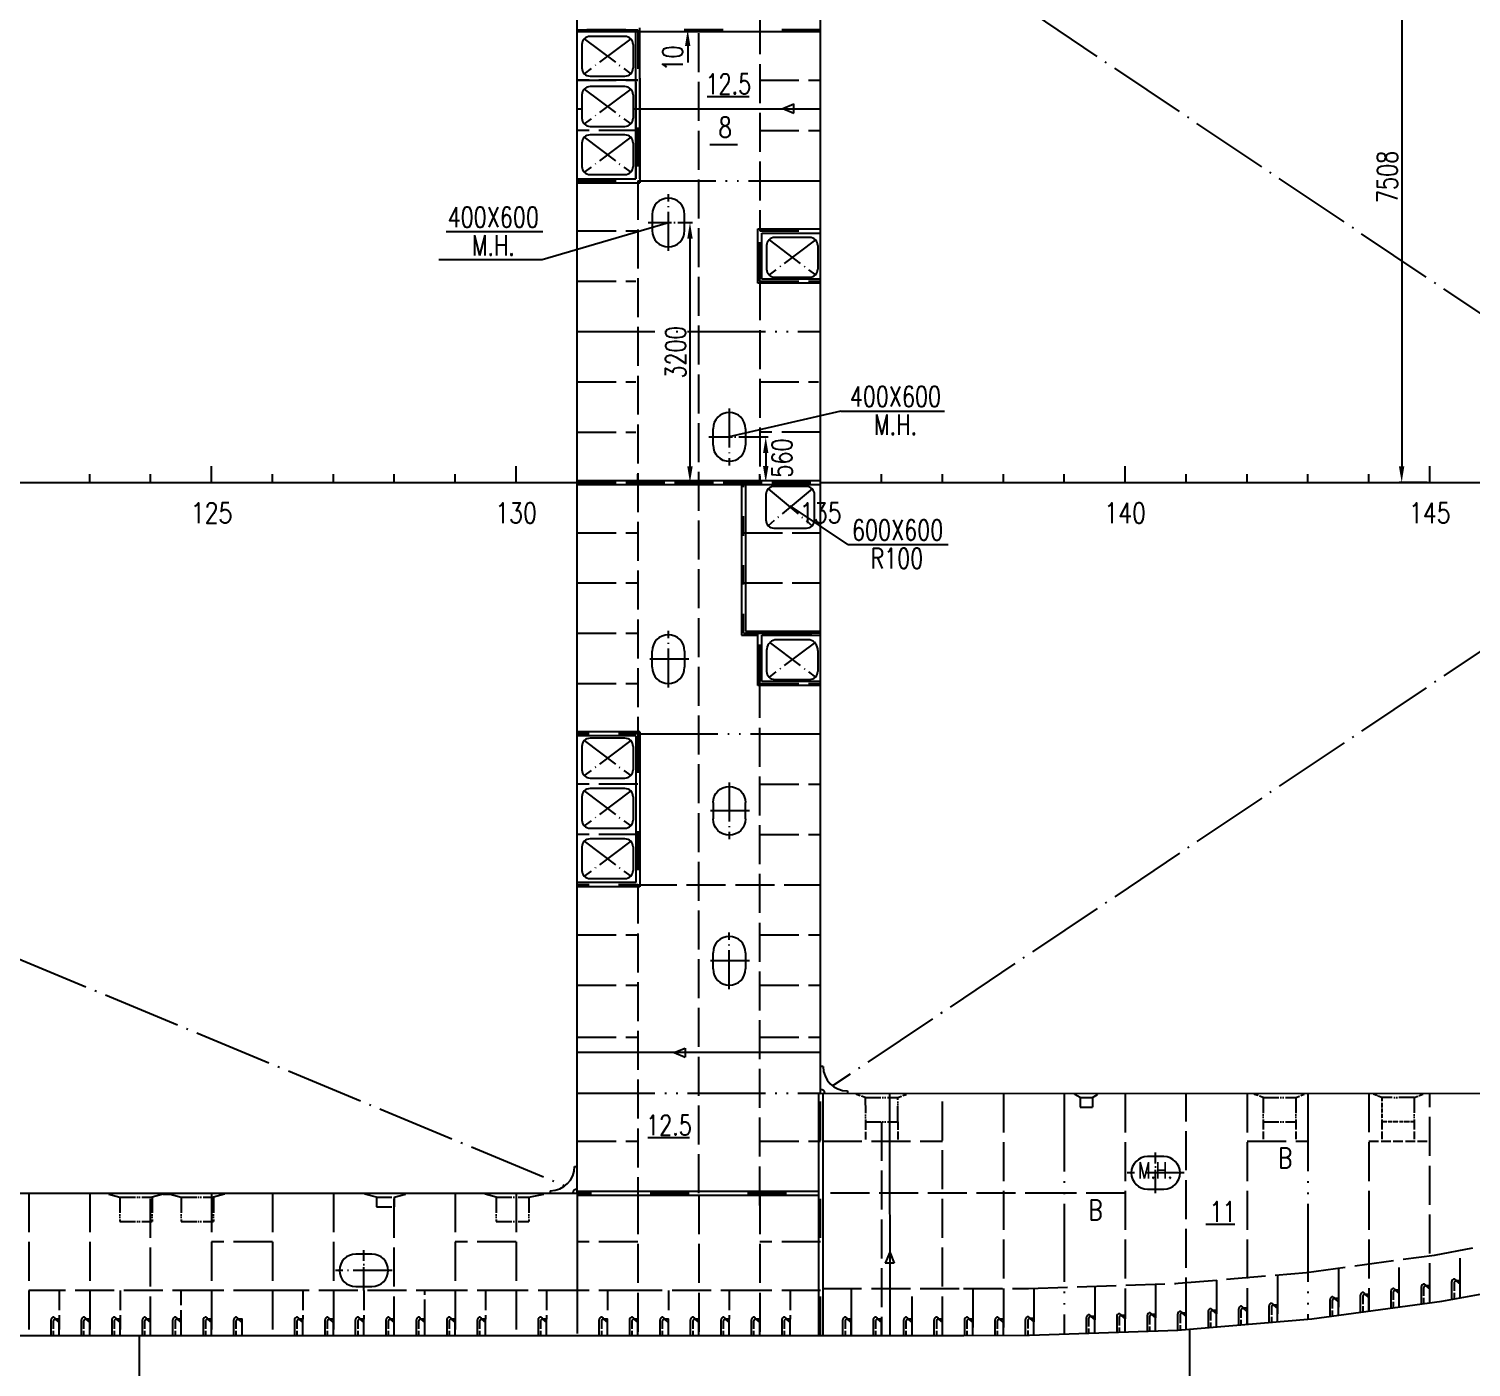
# Model space of a CAD drawing. Extents: x 373818 to 564480, y 322172 to 634257.
# Drawn here: x 514346 to 532106, y 467869 to 484344 of the extents above; entities that cross this region are included whole.
import ezdxf
from ezdxf.enums import TextEntityAlignment as Align

# ---------------------------------------------------------------- set-up
doc = ezdxf.new("R2010")
doc.units = 0
doc.header["$LTSCALE"] = 40
doc.header["$MEASUREMENT"] = 0
for name, pattern in [('ACAD_ISO02W100', [15, 12, -3]), ('ACAD_ISO03W100', [30, 12, -18]), ('ACAD_ISO04W100', [30.5, 24, -3, 0.5, -3]), ('ACAD_ISO05W100', [34, 24, -3, 0.5, -3, 0.5, -3])]:
    doc.linetypes.add(name, pattern=pattern)
doc.layers.get('0').update_dxf_attribs({"linetype": 'CONTINUOUS'})
doc.layers.get('DEFPOINTS').update_dxf_attribs({"linetype": 'CONTINUOUS'})
for name, color, linetype in [('01CONTINUOUS', 2, 'CONTINUOUS'), ('C-CEN', 4, 'ACAD_ISO04W100'), ('C-CON', 4, 'CONTINUOUS'), ('C-DAS', 4, 'ACAD_ISO02W100'), ('C-PH', 4, 'ACAD_ISO05W100'), ('FRAME', 7, 'CONTINUOUS'), ('Y-CON', 2, 'CONTINUOUS'), ('Y-DAS', 2, 'ACAD_ISO02W100'), ('Y-H', 2, 'ACAD_ISO03W100'), ('Y-PH', 2, 'ACAD_ISO05W100')]:
    doc.layers.add(name, color=color, linetype=linetype)
doc.styles.add('ROMANS', font='romans.shx', dxfattribs={"width": 0.75, "height": 250, "bigfont": 'hzdx.shx'})
doc.dimstyles.new('DM-100', dxfattribs={"dimscale": 0, "dimtxt": 250, "dimasz": 200, "dimexe": 30, "dimexo": 30, "dimgap": 50, "dimtad": 1, "dimdec": 0, "dimzin": 0, "dimdsep": 46, "dimtxsty": 'ROMANS', "dimcen": 0, "dimclrd": 1, "dimclre": 1, "dimclrt": 1, "dimadec": 0, "dimazin": 0, "dimtfac": 1, "dimtdec": 0, "dimtmove": 0, "dimatfit": 3, "dimfxl": 1, "dimtolj": 1, "dimtzin": 0, "dimarcsym": 0})

# ---------------------------------------------------------------- blocks, each defined once
blk = doc.blocks.new('*D8')
at = {"color": 1, "linetype": 'ByBlock', "transparency": 16777216}
for p, q in [((531566, 486281), (531221, 486281)), ((531251, 486081), (531251, 478960)), ((531566, 478760), (531221, 478760))]:
    blk.add_line(p, q, dxfattribs=at)
for points in [[(531217, 486081), (531284, 486081), (531251, 486281)], [(531217, 478960), (531284, 478960), (531251, 478760)]]:
    blk.add_solid(points, dxfattribs=at)
at = {"layer": 'DEFPOINTS', "color": 0, "linetype": 'ByBlock', "transparency": 16777216}
for p in [(531596, 486281), (531251, 478760), (531596, 478760)]:
    blk.add_point(p, dxfattribs=at)
at = {"color": 1, "linetype": 'ByBlock', "transparency": 16777216, "insert": (531076, 482521), "char_height": 250, "attachment_point": 5, "rotation": 90, "style": 'ROMANS'}
blk.add_mtext('\\A1;7508', dxfattribs=at)
blk = doc.blocks.new('A$C75882CA2')
at = {"layer": 'C-CON'}
for p, q in [((0, 57), (136, 114)), ((0, 57), (136, 0)), ((136, 0), (136, 114))]:
    blk.add_line(p, q, dxfattribs=at)
blk = doc.blocks.new('*D33')
at = {"color": 1, "linetype": 'ByBlock', "transparency": 16777216}
for p, q in [((522426, 481960), (522517, 481960)), ((522487, 481760), (522487, 478960)), ((522476, 478760), (522517, 478760))]:
    blk.add_line(p, q, dxfattribs=at)
for points in [[(522454, 481760), (522521, 481760), (522487, 481960)], [(522454, 478960), (522521, 478960), (522487, 478760)]]:
    blk.add_solid(points, dxfattribs=at)
at = {"layer": 'DEFPOINTS', "color": 0, "linetype": 'ByBlock', "transparency": 16777216}
for p in [(522396, 481960), (522446, 478760), (522487, 478760)]:
    blk.add_point(p, dxfattribs=at)
at = {"color": 1, "linetype": 'ByBlock', "transparency": 16777216, "insert": (522312, 480360), "char_height": 250, "attachment_point": 5, "rotation": 90, "style": 'ROMANS'}
blk.add_mtext('\\A1;3200', dxfattribs=at)
blk = doc.blocks.new('A$C63D31A94')
at = {"layer": 'C-CEN', "ltscale": 0.5}
for p, q in [((250, 700), (250, 0)), ((0, 350), (500, 350))]:
    blk.add_line(p, q, dxfattribs=at)
at = {"layer": 'C-CON'}
for p, q in [((50, 250), (50, 450)), ((450, 450), (450, 250))]:
    blk.add_line(p, q, dxfattribs=at)
for centre, start, end in [((250, 450), 0, 180), ((250, 250), 180, 0)]:
    blk.add_arc(centre, 200, start, end, dxfattribs=at)
blk = doc.blocks.new('0')
for p, q in [((-330, -30), (-330, 0)), ((-30, -330), (0, -330))]:
    blk.add_line(p, q)
blk.add_arc((-330, -330), 300, 0, 90)
blk = doc.blocks.new('A$C771200ED')
at = {"layer": 'C-CON', "linetype": 'ACAD_ISO05W100', "ltscale": 0.2}
for p, q in [((135, 350), (535, 350)), ((135, 50), (135, 350)), ((535, 50), (535, 350)), ((0, 12), (135, 50)), ((0, 12), (0, 0)), ((135, 50), (535, 50)), ((670, 12), (535, 50)), ((670, 12), (670, 0))]:
    blk.add_line(p, q, dxfattribs=at)

msp = doc.modelspace()

# ---------------------------------------------------------------- linework, layer by layer
for p, q in [((521871.41, 482499.36), (521871.41, 484356.36)), ((524096.41, 484306.36), (521096.41, 484306.36)), ((521156.41, 484151.36), (521156.41, 483862.36)), ((521686.41, 484251.36), (521256.41, 484251.36)), ((521786.41, 484151.36), (521786.41, 483862.36)), ((521821.41, 482499.36), (521821.41, 484306.36)), ((521256.41, 483762.36), (521686.41, 483762.36)), ((521686.41, 483632.36), (521256.41, 483632.36)), ((521821.41, 483687.36), (521821.41, 482499.36)), ((521871.41, 483737.36), (521871.41, 482449.36)), ((521156.41, 483532.36), (521156.41, 483243.36)), ((521786.41, 483532.36), (521786.41, 483243.36)), ((521256.41, 483143.36), (521686.41, 483143.36)), ((521156.41, 482938.36), (521156.41, 482649.36)), ((521686.41, 483038.36), (521256.41, 483038.36)), ((521786.41, 482938.36), (521786.41, 482649.36)), ((521256.41, 482549.36), (521686.41, 482549.36)), ((521096.41, 482499.36), (521821.41, 482499.36)), ((521096.41, 482449.36), (521871.41, 482449.36)), ((522021.41, 482060.36), (522021.41, 481860.36)), ((522421.41, 481860.36), (522421.41, 482060.36)), ((520675.78, 481846.78), (519485.01, 481846.78)), ((520668.06, 481504.26), (522221.41, 481960.36)), ((523321.41, 481211.36), (523321.41, 481880.36)), ((523321.41, 481880.36), (524096.41, 481880.36)), ((523371.41, 481261.36), (523371.41, 481830.36)), ((523371.41, 481830.36), (524096.41, 481830.36)), ((523431.41, 481675.36), (523431.41, 481386.36)), ((523961.41, 481775.36), (523531.41, 481775.36)), ((524061.41, 481675.36), (524061.41, 481386.36)), ((519393.78, 481504.26), (520668.06, 481504.26)), ((524096.41, 481211.36), (523321.41, 481211.36)), ((524096.41, 481261.36), (523371.41, 481261.36)), ((523531.41, 481286.36), (523961.41, 481286.36)), ((524345.55, 479638.84), (522971.41, 479320.36)), ((524345.55, 479638.84), (525619.82, 479638.84)), ((522771.41, 479220.36), (522771.41, 479420.36)), ((523171.41, 479420.36), (523171.41, 479220.36)), ((515096.41, 478760.36), (515096.41, 478860.36)), ((515846.41, 478760.36), (515846.41, 478860.36)), ((516596.41, 478760.36), (516596.41, 478960.36)), ((517346.41, 478760.36), (517346.41, 478860.36)), ((518096.41, 478760.36), (518096.41, 478860.36)), ((518846.41, 478760.36), (518846.41, 478860.36)), ((519596.41, 478760.36), (519596.41, 478860.36)), ((520346.41, 478760.36), (520346.41, 478960.36)), ((521096.41, 478760.36), (521096.41, 478860.36)), ((521846.41, 478760.36), (521846.41, 478860.36)), ((522596.41, 478760.36), (522596.41, 478860.36)), ((523346.41, 478760.36), (523346.41, 478860.36)), ((524096.41, 478760.36), (524096.41, 478960.36)), ((524846.41, 478760.36), (524846.41, 478860.36)), ((525596.41, 478760.36), (525596.41, 478860.36)), ((526346.41, 478760.36), (526346.41, 478860.36)), ((527096.41, 478760.36), (527096.41, 478860.36)), ((527846.41, 478760.36), (527846.41, 478960.36)), ((528596.41, 478760.36), (528596.41, 478860.36)), ((529346.41, 478760.36), (529346.41, 478860.36)), ((530096.41, 478760.36), (530096.41, 478860.36)), ((530846.41, 478760.36), (530846.41, 478860.36)), ((531596.41, 478760.36), (531596.41, 478960.36)), ((479096.41, 478760.36), (521096.41, 478760.36)), ((521096.41, 478785.36), (524096.41, 478785.36)), ((521096.41, 478735.36), (524096.41, 478735.36)), ((523121.41, 478735.36), (523121.41, 476878.36)), ((523171.41, 478735.36), (523171.41, 476928.36)), ((523921.41, 478710.36), (523521.41, 478710.36)), ((524096.41, 478760.36), (542846.41, 478760.36)), ((523421.41, 478610.36), (523421.41, 478298.36)), ((524429.12, 477996.48), (523721.41, 478470.86)), ((524021.41, 478298.36), (524021.41, 478610.36)), ((523521.41, 478198.36), (523921.41, 478198.36)), ((524429.12, 477996.48), (525668.36, 477996.48)), ((523121.41, 476878.36), (523321.41, 476878.36)), ((523171.41, 476928.36), (524096.41, 476928.36)), ((523321.41, 476259.36), (523321.41, 476928.36)), ((523321.41, 476928.36), (524071.41, 476928.36)), ((523371.41, 476309.36), (523371.41, 476878.36)), ((523371.41, 476878.36), (524096.41, 476878.36)), ((523431.41, 476690.36), (523431.41, 476434.36)), ((523961.41, 476823.36), (523531.41, 476823.36)), ((524061.41, 476690.36), (524061.41, 476434.36)), ((523531.41, 476334.36), (523961.41, 476334.36)), ((524096.41, 476259.36), (523321.41, 476259.36)), ((524096.41, 476309.36), (523371.41, 476309.36)), ((521871.41, 475691.05), (521096.41, 475691.05)), ((521821.41, 475641.05), (521096.41, 475641.05)), ((521821.41, 475641.05), (521821.41, 473833.36)), ((521871.41, 475691.05), (521871.41, 473783.36)), ((521156.41, 475511.05), (521156.41, 475221.36)), ((521686.41, 475611.05), (521256.41, 475611.05)), ((521786.41, 475511.05), (521786.41, 475221.36)), ((521256.41, 475121.36), (521686.41, 475121.36)), ((521686.41, 474991.36), (521256.41, 474991.36)), ((521156.41, 474891.36), (521156.41, 474602.36)), ((521786.41, 474891.36), (521786.41, 474602.36)), ((521256.41, 474502.36), (521686.41, 474502.36)), ((521686.41, 474372.36), (521256.41, 474372.36)), ((521156.41, 474272.36), (521156.41, 473983.36)), ((521786.41, 474272.36), (521786.41, 473983.36)), ((521256.41, 473883.36), (521686.41, 473883.36)), ((521821.41, 473833.36), (521096.41, 473833.36)), ((521871.41, 473783.36), (521096.41, 473783.36)), ((524071.41, 471240.36), (524071.41, 468260.36)), ((524121.41, 471237.42), (524121.41, 468260.36)), ((528321.41, 470460.36), (528121.41, 470460.36)), ((521096.41, 470035.36), (524071.41, 470035.36)), ((521096.41, 469985.36), (524071.41, 469985.36)), ((528121.41, 470060.36), (528321.41, 470060.36)), ((518571.41, 469260.36), (518371.41, 469260.36)), ((531866.41, 468912.37), (531866.41, 468703.18)), ((518371.41, 468860.36), (518571.41, 468860.36)), ((530366.41, 468693.84), (530366.41, 468493.28)), ((530741.41, 468746.13), (530741.41, 468544.28)), ((531116.41, 468798.41), (531116.41, 468595.28)), ((531491.41, 468850.7), (531491.41, 468646.28)), ((528491.41, 468514.47), (528491.41, 468332.55)), ((528866.41, 468546.08), (528866.41, 468355.31)), ((529241.41, 468577.69), (529241.41, 468386.92)), ((529616.41, 468614.3), (529616.41, 468418.53)), ((514616.41, 468442.28), (514616.41, 468260.36)), ((514991.41, 468442.28), (514991.41, 468260.36)), ((515369.47, 468459.5), (515366.41, 468260.36)), ((515741.41, 468442.28), (515741.41, 468260.36)), ((516116.41, 468442.28), (516116.41, 468260.36)), ((516491.41, 468442.28), (516491.41, 468260.36)), ((516866.41, 468442.28), (516866.41, 468260.36)), ((517616.41, 468442.28), (517616.41, 468260.36)), ((517991.41, 468442.28), (517991.41, 468260.36)), ((518366.41, 468442.28), (518366.41, 468260.36)), ((518741.41, 468442.28), (518741.41, 468260.36)), ((519116.41, 468442.28), (519116.41, 468260.36)), ((519491.41, 468442.28), (519491.41, 468260.36)), ((519866.41, 468442.28), (519866.41, 468260.36)), ((520616.41, 468442.28), (520616.41, 468260.36)), ((521366.41, 468442.28), (521366.41, 468260.36)), ((521741.41, 468442.28), (521741.41, 468260.36)), ((522116.41, 468442.28), (522116.41, 468260.36)), ((522491.41, 468442.28), (522491.41, 468260.36)), ((522866.41, 468442.28), (522866.41, 468260.36)), ((523241.41, 468442.28), (523241.41, 468260.36)), ((523616.41, 468442.28), (523616.41, 468260.36)), ((524366.41, 468442.28), (524366.41, 468260.36)), ((524741.41, 468442.28), (524741.41, 468260.36)), ((525116.41, 468442.28), (525116.41, 468260.36)), ((525491.41, 468442.28), (525491.41, 468260.36)), ((525866.41, 468442.28), (525866.41, 468260.36)), ((526241.41, 468442.28), (526241.41, 468260.36)), ((526616.41, 468447.68), (526616.41, 468265.76)), ((527366.41, 468472.78), (527366.41, 468290.86)), ((527741.41, 468485.33), (527741.41, 468303.41)), ((528116.41, 468497.88), (528116.41, 468315.95)), ((528636.21, 468335.9), (528636.21, 465311.36)), ((515706.11, 468260.36), (515706.11, 465311.36))]:
    msp.add_line(p, q)
at = {"color": 1, "linetype": 'ByBlock'}
for p, q in [((522459.12, 484131.36), (522459.12, 483931.36)), ((523176.41, 479320.36), (523450, 479320.36)), ((523420, 479120.36), (523420, 478960.36))]:
    msp.add_line(p, q, dxfattribs=at)
at = {"color": 1}
for p, q in [((521096.41, 483358.31), (521156.41, 483358.31)), ((521786.41, 483358.31), (524096.41, 483358.31)), ((524096.41, 471740.36), (521096.41, 471740.36)), ((524945.62, 471237.69), (524946.41, 468260.36))]:
    msp.add_line(p, q, dxfattribs=at)
at = {"ltscale": 0.5}
msp.add_line((530903.46, 471227.71), (530903.46, 471239.64), dxfattribs=at)
at = {"color": 0}
msp.add_line((516001.41, 469998.36), (516086.14, 469998.36), dxfattribs=at)
for centre, radius, start, end in [((521256.41, 484151.36), 100, 90, 180), ((521686.41, 484151.36), 100, 0, 90), ((521256.41, 483862.36), 100, 180, 270), ((521686.41, 483862.36), 100, 270, 360), ((521256.41, 483532.36), 100, 90, 180), ((521686.41, 483532.36), 100, 0, 90), ((521256.41, 483243.36), 100, 180, 270), ((521686.41, 483243.36), 100, 270, 360), ((521256.41, 482938.36), 100, 90, 180), ((521686.41, 482938.36), 100, 0, 90), ((521256.41, 482649.36), 100, 180, 270), ((521686.41, 482649.36), 100, 270, 360), ((522221.41, 482060.36), 200, 360, 180), ((522221.41, 481860.36), 200, 180, 360), ((523531.41, 481675.36), 100, 90, 180), ((523961.41, 481675.36), 100, 0, 90), ((523531.41, 481386.36), 100, 180, 270), ((523961.41, 481386.36), 100, 270, 360), ((522971.41, 479420.36), 200, 0, 180), ((522971.41, 479220.36), 200, 180, 0), ((523521.41, 478610.36), 100, 90, 180), ((523921.41, 478610.36), 100, 0, 90), ((523521.41, 478298.36), 100, 180, 270), ((523921.41, 478298.36), 100, 270, 0), ((523564.16, 476694.64), 132.81, 104.273546, 181.848929), ((523928.67, 476694.64), 132.81, 358.151071, 75.726454), ((523531.41, 476434.36), 100, 180, 270), ((523961.41, 476434.36), 100, 270, 360), ((521256.41, 475511.05), 100, 90, 180), ((521686.41, 475511.05), 100, 0, 90), ((521256.41, 475221.36), 100, 180, 270), ((521686.41, 475221.36), 100, 270, 360), ((521256.41, 474891.36), 100, 90, 180), ((521686.41, 474891.36), 100, 0, 90), ((521256.41, 474602.36), 100, 180, 270), ((521686.41, 474602.36), 100, 270, 360), ((521256.41, 474272.36), 100, 90, 180), ((521686.41, 474272.36), 100, 0, 90), ((521256.41, 473983.36), 100, 180, 270), ((521686.41, 473983.36), 100, 270, 360), ((524096.41, 471237.41), 50, 0.018686, 90), ((528121.41, 470260.36), 200, 90, 270), ((528321.41, 470260.36), 200, 270, 90), ((521096.41, 470010.36), 50, 90, 180), ((518371.41, 469060.36), 200, 90, 270), ((518571.41, 469060.36), 200, 270, 90), ((531541.41, 468850.7), 50, 139.699506, 180), ((531522.35, 468866.87), 25, 4.378371, 139.699506), ((531546.41, 468843.78), 25, 90, 180), ((531916.41, 468912.37), 50, 139.699506, 180), ((531897.35, 468928.54), 25, 4.378371, 139.699506), ((531921.41, 468905.45), 25, 90, 180), ((530416.41, 468693.84), 50, 139.699506, 180), ((530397.35, 468710.01), 25, 4.378371, 139.699506), ((530421.41, 468686.92), 25, 90, 180), ((530791.41, 468746.13), 50, 139.699506, 180), ((530772.35, 468762.3), 25, 4.378371, 139.699506), ((530796.41, 468739.2), 25, 90, 180), ((531166.41, 468798.41), 50, 139.699506, 180), ((531147.35, 468814.58), 25, 4.378371, 139.699506), ((531171.41, 468791.49), 25, 90, 180), ((527397.35, 468488.95), 25, 4.378371, 139.699506), ((527791.41, 468485.33), 50, 139.699506, 180), ((527772.35, 468501.5), 25, 4.378371, 139.699506), ((528166.41, 468497.88), 50, 139.699506, 180), ((528147.35, 468514.05), 25, 4.378371, 139.699506), ((528171.41, 468490.95), 25, 90, 180), ((528541.41, 468514.47), 50, 139.699506, 180), ((528522.35, 468530.64), 25, 4.378371, 139.699506), ((528546.41, 468507.55), 25, 90, 180), ((528916.41, 468546.08), 50, 139.699506, 180), ((528897.35, 468562.25), 25, 4.378371, 139.699506), ((528921.41, 468539.16), 25, 90, 180), ((529291.41, 468577.69), 50, 139.699506, 180), ((529272.35, 468593.86), 25, 4.378371, 139.699506), ((529296.41, 468570.77), 25, 90, 180), ((529666.41, 468614.3), 50, 139.699506, 180), ((529647.35, 468630.47), 25, 4.378371, 139.699506), ((529671.41, 468607.38), 25, 90, 180), ((514666.41, 468442.28), 50, 139.699506, 180), ((514647.35, 468458.45), 25, 4.378371, 139.699506), ((514671.41, 468435.36), 25, 90, 180), ((515041.41, 468442.28), 50, 139.699506, 180), ((515022.35, 468458.45), 25, 4.378371, 139.699506), ((515046.41, 468435.36), 25, 90, 180), ((515416.41, 468442.28), 50, 139.699506, 180), ((515397.35, 468458.45), 25, 4.378371, 139.699506), ((515421.41, 468435.36), 25, 90, 180), ((515791.41, 468442.28), 50, 139.699506, 180), ((515772.35, 468458.45), 25, 4.378371, 139.699506), ((515796.41, 468435.36), 25, 90, 180), ((516166.41, 468442.28), 50, 139.699506, 180), ((516147.35, 468458.45), 25, 4.378371, 139.699506), ((516171.41, 468435.36), 25, 90, 180), ((516541.41, 468442.28), 50, 139.699506, 180), ((516522.35, 468458.45), 25, 4.378371, 139.699506), ((516546.41, 468435.36), 25, 90, 180), ((516916.41, 468442.28), 50, 139.699506, 180), ((516897.35, 468458.45), 25, 4.378371, 139.699506), ((516921.41, 468435.36), 25, 90, 180), ((517666.41, 468442.28), 50, 139.699506, 180), ((517647.35, 468458.45), 25, 4.378371, 139.699506), ((517671.41, 468435.36), 25, 90, 180), ((518041.41, 468442.28), 50, 139.699506, 180), ((518022.35, 468458.45), 25, 4.378371, 139.699506), ((518046.41, 468435.36), 25, 90, 180), ((518416.41, 468442.28), 50, 139.699506, 180), ((518397.35, 468458.45), 25, 4.378371, 139.699506), ((518421.41, 468435.36), 25, 90, 180), ((518791.41, 468442.28), 50, 139.699506, 180), ((518772.35, 468458.45), 25, 4.378371, 139.699506), ((518796.41, 468435.36), 25, 90, 180), ((519166.41, 468442.28), 50, 139.699506, 180), ((519147.35, 468458.45), 25, 4.378371, 139.699506), ((519171.41, 468435.36), 25, 90, 180), ((519541.41, 468442.28), 50, 139.699506, 180), ((519522.35, 468458.45), 25, 4.378371, 139.699506), ((519546.41, 468435.36), 25, 90, 180), ((519916.41, 468442.28), 50, 139.699506, 180), ((519897.35, 468458.45), 25, 4.378371, 139.699506), ((519921.41, 468435.36), 25, 90, 180), ((520666.41, 468442.28), 50, 139.699506, 180), ((520647.35, 468458.45), 25, 4.378371, 139.699506), ((520671.41, 468435.36), 25, 90, 180), ((521416.41, 468442.28), 50, 139.699506, 180), ((521397.35, 468458.45), 25, 4.378371, 139.699506), ((521421.41, 468435.36), 25, 90, 180), ((521791.41, 468442.28), 50, 139.699506, 180), ((521772.35, 468458.45), 25, 4.378371, 139.699506), ((521796.41, 468435.36), 25, 90, 180), ((522166.41, 468442.28), 50, 139.699506, 180), ((522147.35, 468458.45), 25, 4.378371, 139.699506), ((522171.41, 468435.36), 25, 90, 180), ((522541.41, 468442.28), 50, 139.699506, 180), ((522522.35, 468458.45), 25, 4.378371, 139.699506), ((522546.41, 468435.36), 25, 90, 180), ((522916.41, 468442.28), 50, 139.699506, 180), ((522897.35, 468458.45), 25, 4.378371, 139.699506), ((522921.41, 468435.36), 25, 90, 180), ((523291.41, 468442.28), 50, 139.699506, 180), ((523272.35, 468458.45), 25, 4.378371, 139.699506), ((523296.41, 468435.36), 25, 90, 180), ((523666.41, 468442.28), 50, 139.699506, 180), ((523647.35, 468458.45), 25, 4.378371, 139.699506), ((523671.41, 468435.36), 25, 90, 180), ((524416.41, 468442.28), 50, 139.699506, 180), ((524397.35, 468458.45), 25, 4.378371, 139.699506), ((524421.41, 468435.36), 25, 90, 180), ((524791.41, 468442.28), 50, 139.699506, 180), ((524772.35, 468458.45), 25, 4.378371, 139.699506), ((524796.41, 468435.36), 25, 90, 180), ((525166.41, 468442.28), 50, 139.699506, 180), ((525147.35, 468458.45), 25, 4.378371, 139.699506), ((525171.41, 468435.36), 25, 90, 180), ((525541.41, 468442.28), 50, 139.699506, 180), ((525522.35, 468458.45), 25, 4.378371, 139.699506), ((525546.41, 468435.36), 25, 90, 180), ((525916.41, 468442.28), 50, 139.699506, 180), ((525897.35, 468458.45), 25, 4.378371, 139.699506), ((525921.41, 468435.36), 25, 90, 180), ((526291.41, 468442.28), 50, 139.699506, 180), ((526272.35, 468458.45), 25, 4.378371, 139.699506), ((526296.41, 468435.36), 25, 90, 180), ((526666.41, 468447.68), 50, 139.699506, 180), ((526647.35, 468463.85), 25, 4.378371, 139.699506), ((526671.41, 468440.76), 25, 90, 180), ((527416.41, 468472.78), 50, 139.699506, 180), ((527421.41, 468465.86), 25, 90, 180), ((527796.41, 468478.41), 25, 90, 180)]:
    msp.add_arc(centre, radius, start, end)
at = {"color": 1, "linetype": 'ByBlock'}
for points in [[(522425.79, 484131.36), (522492.46, 484131.36), (522459.12, 484331.36)], [(523386.67, 479120.36), (523453.33, 479120.36), (523420, 479320.36)], [(523386.67, 478960.36), (523453.33, 478960.36), (523420, 478760.36)]]:
    msp.add_solid(points, dxfattribs=at)
at = {"layer": '01CONTINUOUS'}
for p, q in [((524096.41, 471237.41), (524096.41, 486283.31)), ((522221.41, 481790.36), (522221.41, 481790.36)), ((521846.41, 475666.05), (521846.41, 475666.05)), ((524096.41, 471237.41), (536846.41, 471241.59))]:
    msp.add_line(p, q, dxfattribs=at)
at = {"layer": '01CONTINUOUS', "color": 1}
msp.add_line((524096.41, 476903.36), (523346.41, 476903.36), dxfattribs=at)
at = {"layer": 'C-CEN'}
for p, q in [((479234.28, 487422.49), (520948.89, 470102.24)), ((542700.6, 473813.55), (524242.13, 486190.04)), ((542700.6, 483707.16), (524244.18, 471332.05))]:
    msp.add_line(p, q, dxfattribs=at)
at = {"layer": 'C-CEN', "ltscale": 0.5}
for p, q in [((521185.7, 484222.07), (521757.12, 483791.65)), ((521757.12, 484222.07), (521185.7, 483791.65)), ((521757.12, 483603.07), (521185.7, 483172.65)), ((521185.7, 483603.07), (521757.12, 483172.65)), ((521757.12, 483009.07), (521185.7, 482578.65)), ((521185.7, 483009.07), (521757.12, 482578.65)), ((522221.41, 481610.36), (522221.41, 482310.36)), ((524032.12, 481746.07), (523460.7, 481315.65)), ((523460.7, 481746.07), (524032.12, 481315.65)), ((522971.41, 479670.36), (522971.41, 478970.36)), ((523450.7, 478681.07), (523992.12, 478227.65)), ((523992.12, 478681.07), (523450.7, 478227.65)), ((523460.7, 476794.07), (524032.12, 476363.65)), ((524032.12, 476794.07), (523460.7, 476363.65)), ((521185.7, 475581.77), (521757.12, 475150.65)), ((521757.12, 475581.77), (521185.7, 475150.65)), ((521185.7, 474962.07), (521757.12, 474531.65)), ((521757.12, 474962.07), (521185.7, 474531.65)), ((521185.7, 474343.07), (521757.12, 473912.65)), ((521757.12, 474343.07), (521185.7, 473912.65)), ((528571.41, 470260.36), (527871.41, 470260.36)), ((518821.41, 469060.36), (518121.41, 469060.36))]:
    msp.add_line(p, q, dxfattribs=at)
at = {"layer": 'C-CEN', "ltscale": 0.3}
for p, q in [((521971.41, 481960.36), (522471.41, 481960.36)), ((522721.41, 479320.36), (523221.41, 479320.36)), ((528221.41, 470010.36), (528221.41, 470510.36)), ((518471.41, 468810.36), (518471.41, 469310.36))]:
    msp.add_line(p, q, dxfattribs=at)
at = {"layer": 'C-CON'}
for p, q in [((522697.3, 483510.14), (523217.65, 483510.14)), ((522732.47, 482921.04), (523071.87, 482921.04)), ((521970.41, 470696.81), (522480.46, 470696.81))]:
    msp.add_line(p, q, dxfattribs=at)
at = {"layer": 'C-CON', "linetype": 'ACAD_ISO05W100', "ltscale": 0.05}
for p, q in [((524539.65, 471225.55), (524539.64, 471237.55)), ((524646.53, 471187.58), (524539.65, 471225.55)), ((525046.46, 471187.67), (525149.58, 471225.7)), ((525149.58, 471225.7), (525149.58, 471237.7)), ((529439.58, 471227.27), (529439.58, 471239.27)), ((529546.46, 471189.3), (529439.58, 471227.27)), ((529946.46, 471189.39), (530049.65, 471227.42)), ((530049.65, 471227.42), (530049.65, 471239.42)), ((531006.66, 471189.68), (530903.46, 471227.71)), ((531006.66, 471189.68), (531006.56, 470889.68)), ((531406.66, 471189.55), (531513.46, 471227.51)), ((531513.46, 471227.51), (531513.47, 471239.51)), ((531406.56, 470889.55), (531006.56, 470889.68))]:
    msp.add_line(p, q, dxfattribs=at)
at = {"layer": 'C-CON', "linetype": 'ACAD_ISO05W100', "ltscale": 0.2}
for p, q in [((524646.53, 471187.58), (525046.56, 471187.71)), ((524646.53, 471187.58), (524646.63, 470887.58)), ((525046.56, 470887.67), (525046.46, 471187.67)), ((527224.99, 471226.43), (527224.99, 471238.43)), ((527291.84, 471188.46), (527224.99, 471226.43)), ((527291.84, 471188.46), (527441.84, 471188.51)), ((527291.84, 471188.46), (527291.88, 471068.46)), ((527441.84, 471188.51), (527504.99, 471226.53)), ((527441.84, 471188.51), (527441.88, 471068.51)), ((527504.99, 471226.53), (527504.99, 471238.53)), ((529546.46, 471189.3), (529546.56, 470889.3)), ((529546.56, 471189.25), (529946.46, 471189.39)), ((529946.46, 471189.39), (529946.56, 470889.39)), ((531406.66, 471189.55), (531006.56, 471189.68)), ((531406.66, 471189.55), (531406.56, 470889.55)), ((527291.88, 471068.46), (527441.94, 471068.51)), ((524646.63, 470887.58), (525046.56, 470887.71)), ((529546.56, 470889.25), (529946.56, 470889.39)), ((518485.62, 469998.36), (518485.62, 470010.36)), ((518625.62, 469960.36), (518485.62, 469998.36)), ((518625.62, 469960.36), (518625.62, 469840.36)), ((518625.62, 469960.36), (518845.62, 469960.36)), ((518845.62, 469960.36), (518985.62, 469998.36)), ((518845.62, 469960.36), (518845.62, 469840.36)), ((518985.62, 469998.36), (518985.62, 470010.36)), ((519966.41, 469998.36), (519966.41, 470010.36)), ((520101.41, 469960.36), (519966.41, 469998.36)), ((520101.41, 469960.36), (520501.41, 469960.36)), ((520101.41, 469960.36), (520101.41, 469660.36)), ((520501.41, 469960.36), (520691.41, 469998.36)), ((520501.41, 469960.36), (520501.41, 469660.36)), ((520691.41, 469998.36), (520691.41, 470010.36)), ((518625.62, 469840.36), (518845.62, 469840.36)), ((520101.41, 469660.36), (520501.41, 469660.36))]:
    msp.add_line(p, q, dxfattribs=at)
at = {"layer": 'C-DAS'}
for p, q in [((523346.41, 487510.36), (523346.41, 481855.36)), ((522596.41, 470010.36), (522596.41, 484306.36)), ((521846.41, 482474.36), (521846.41, 475666.05)), ((523346.41, 481236.36), (523346.41, 478760.36)), ((523346.41, 469860.36), (523346.41, 476284.36)), ((521846.41, 473808.36), (521846.41, 469860.36)), ((525596.41, 468260.36), (525596.41, 471237.9)), ((526346.41, 471238.15), (526346.41, 468260.36)), ((527846.41, 471238.64), (527846.41, 468463.41)), ((528596.41, 468492.55), (528596.41, 471238.88)), ((529346.41, 471239.13), (529346.41, 468395.77)), ((530846.41, 471239.62), (530846.41, 468564.2)), ((531596.41, 468668.78), (531596.41, 471239.87)), ((524846.41, 470887.65), (524846.41, 468260.36)), ((524121.63, 470650.36), (525596.63, 470650.36)), ((515096.41, 470010.36), (515096.41, 468260.36)), ((515846.41, 468260.36), (515846.41, 470010.36)), ((516596.41, 470010.36), (516596.41, 468260.36)), ((518096.41, 470010.36), (518096.41, 468260.36)), ((518846.41, 468260.36), (518846.41, 470010.36)), ((519596.41, 470010.36), (519596.41, 468260.36)), ((521846.41, 469985.36), (521846.41, 468260.36)), ((522596.41, 469985.36), (522596.41, 468260.36)), ((523346.41, 469985.36), (523346.41, 468260.36)), ((531971.41, 468730.45), (531971.41, 469307.4)), ((530471.41, 469087.86), (530471.41, 468511.92)), ((531221.41, 468616.49), (531221.41, 469189.85)), ((527471.41, 468866.18), (527471.41, 468450.86)), ((528221.41, 468891.28), (528221.41, 468475.95)), ((528971.41, 468941.2), (528971.41, 468524.16)), ((529721.41, 469004.42), (529721.41, 468432.38)), ((516596.41, 468810.36), (514346.41, 468810.36)), ((519596.41, 468810.36), (517346.41, 468810.36)), ((521096.41, 468810.36), (520346.41, 468810.36)), ((523346.41, 468810.36), (521846.41, 468810.36)), ((521846.41, 468740.36), (521846.41, 468310.36)), ((524471.41, 468835.36), (524471.41, 468260.36)), ((525221.41, 468260.36), (525221.41, 468835.36)), ((525971.41, 468835.86), (525971.41, 468260.36)), ((526721.41, 468841.08), (526721.41, 468425.76))]:
    msp.add_line(p, q, dxfattribs=at)
at = {"layer": 'C-DAS', "ltscale": 0.25}
msp.add_line((530846.63, 470650.36), (531596.63, 470650.36), dxfattribs=at)
at = {"layer": 'C-DAS', "ltscale": 0.2}
for p, q in [((531896.41, 468905.45), (531896.41, 468708.73)), ((530396.41, 468686.92), (530396.41, 468497.36)), ((530771.41, 468739.2), (530771.41, 468548.36)), ((531146.41, 468791.49), (531146.41, 468599.36)), ((531521.41, 468843.78), (531521.41, 468650.36)), ((528896.41, 468539.16), (528896.41, 468357.84)), ((529271.41, 468570.77), (529271.41, 468389.45)), ((529646.41, 468607.38), (529646.41, 468421.06)), ((514646.41, 468435.36), (514646.41, 468260.36)), ((515021.41, 468435.36), (515021.41, 468260.36)), ((515396.41, 468435.36), (515396.41, 468260.36)), ((515771.41, 468435.36), (515771.41, 468260.36)), ((516146.41, 468435.36), (516146.41, 468260.36)), ((516521.41, 468435.36), (516521.41, 468260.36)), ((516896.41, 468435.36), (516896.41, 468260.36)), ((517646.41, 468435.36), (517646.41, 468260.36)), ((518021.41, 468435.36), (518021.41, 468260.36)), ((518396.41, 468435.36), (518396.41, 468260.36)), ((518771.41, 468435.36), (518771.41, 468260.36)), ((519146.41, 468435.36), (519146.41, 468260.36)), ((519521.41, 468435.36), (519521.41, 468260.36)), ((519896.41, 468435.36), (519896.41, 468260.36)), ((520646.41, 468435.36), (520646.41, 468260.36)), ((521396.41, 468435.36), (521396.41, 468260.36)), ((521771.41, 468435.36), (521771.41, 468260.36)), ((522146.41, 468435.36), (522146.41, 468260.36)), ((522521.41, 468435.36), (522521.41, 468260.36)), ((522896.41, 468435.36), (522896.41, 468260.36)), ((523271.41, 468435.36), (523271.41, 468260.36)), ((523646.41, 468435.36), (523646.41, 468260.36)), ((524396.41, 468435.36), (524396.41, 468260.36)), ((524771.41, 468435.36), (524771.41, 468260.36)), ((525146.41, 468435.36), (525146.41, 468260.36)), ((525521.41, 468435.36), (525521.41, 468260.36)), ((525896.41, 468435.36), (525896.41, 468260.36)), ((526271.41, 468435.36), (526271.41, 468260.36)), ((526646.41, 468440.76), (526646.41, 468265.76)), ((527396.41, 468465.86), (527396.41, 468290.86)), ((527771.41, 468478.41), (527771.41, 468303.41)), ((528146.41, 468490.95), (528146.41, 468315.95)), ((528521.41, 468507.55), (528521.41, 468332.55))]:
    msp.add_line(p, q, dxfattribs=at)
at = {"layer": 'C-DAS'}
msp.add_lwpolyline([(524121.41, 468835.36), (525857.13, 468835.36), (526656.52, 468838.91), (528469.71, 468899.58), (528497.17, 468901.22), (530080.48, 469034.69), (531655.27, 469248.85), (533193.85, 469533.76), (534854.38, 469920.16), (536387.45, 470345.17), (538056.26, 470888.98), (538346.41, 470997.83)], dxfattribs=at)
at = {"layer": 'C-PH'}
msp.add_line((529196.43, 469623.57), (528837.56, 469623.57), dxfattribs=at)
at = {"layer": 'DEFPOINTS', "color": 0, "linetype": 'ByBlock'}
msp.add_point((523146.41, 479320.36), dxfattribs=at)
at = {"layer": 'Y-CON'}
for p, q in [((521096.41, 470010.36), (521096.41, 487510.36)), ((449096.41, 470010.36), (521096.41, 470010.36)), ((531746.41, 468680.96), (533311.41, 468970.76)), ((530143.41, 468462.96), (531746.41, 468680.96)), ((528538.41, 468327.66), (530143.41, 468462.96)), ((513496.41, 468260.36), (515496.41, 468260.36)), ((515496.41, 468260.36), (518746.41, 468260.36)), ((518746.41, 468260.36), (520629.51, 468260.36)), ((520629.51, 468260.36), (521996.41, 468260.36)), ((521996.41, 468260.36), (525858.41, 468260.36)), ((525858.41, 468260.36), (526667.41, 468263.96)), ((526667.41, 468263.96), (528496.41, 468325.16)), ((528496.41, 468325.16), (528538.41, 468327.66))]:
    msp.add_line(p, q, dxfattribs=at)
for points in [[(531596.41, 468668.78), (531596.41, 468868.78), (531546.41, 468868.78), (531596.41, 468828.78)], [(531971.41, 468730.45), (531971.41, 468930.45), (531921.41, 468930.45), (531971.41, 468890.45)], [(530471.41, 468511.92), (530471.41, 468711.92), (530421.41, 468711.92), (530471.41, 468671.92)], [(530846.41, 468564.2), (530846.41, 468764.2), (530796.41, 468764.2), (530846.41, 468724.2)], [(531221.41, 468616.49), (531221.41, 468816.49), (531171.41, 468816.49), (531221.41, 468776.49)], [(528221.41, 468315.95), (528221.41, 468515.95), (528171.41, 468515.95), (528221.41, 468475.95)], [(528596.41, 468332.55), (528596.41, 468532.55), (528546.41, 468532.55), (528596.41, 468492.55)], [(528971.41, 468364.16), (528971.41, 468564.16), (528921.41, 468564.16), (528971.41, 468524.16)], [(529346.41, 468395.77), (529346.41, 468595.77), (529296.41, 468595.77), (529346.41, 468555.77)], [(529721.41, 468432.38), (529721.41, 468632.38), (529671.41, 468632.38), (529721.41, 468592.38)], [(514721.41, 468260.36), (514721.41, 468460.36), (514671.41, 468460.36), (514721.41, 468420.36)], [(515096.41, 468260.36), (515096.41, 468460.36), (515046.41, 468460.36), (515096.41, 468420.36)], [(515471.41, 468260.36), (515471.41, 468460.36), (515421.41, 468460.36), (515471.41, 468420.36)], [(515846.41, 468260.36), (515846.41, 468460.36), (515796.41, 468460.36), (515846.41, 468420.36)], [(516221.41, 468260.36), (516221.41, 468460.36), (516171.41, 468460.36), (516221.41, 468420.36)], [(516596.41, 468260.36), (516596.41, 468460.36), (516546.41, 468460.36), (516596.41, 468420.36)], [(516971.41, 468260.36), (516971.41, 468460.36), (516921.41, 468460.36), (516971.41, 468420.36)], [(517721.41, 468260.36), (517721.41, 468460.36), (517671.41, 468460.36), (517721.41, 468420.36)], [(518096.41, 468260.36), (518096.41, 468460.36), (518046.41, 468460.36), (518096.41, 468420.36)], [(518471.41, 468260.36), (518471.41, 468460.36), (518421.41, 468460.36), (518471.41, 468420.36)], [(518846.41, 468260.36), (518846.41, 468460.36), (518796.41, 468460.36), (518846.41, 468420.36)], [(519221.41, 468260.36), (519221.41, 468460.36), (519171.41, 468460.36), (519221.41, 468420.36)], [(519596.41, 468260.36), (519596.41, 468460.36), (519546.41, 468460.36), (519596.41, 468420.36)], [(519971.41, 468260.36), (519971.41, 468460.36), (519921.41, 468460.36), (519971.41, 468420.36)], [(520721.41, 468260.36), (520721.41, 468460.36), (520671.41, 468460.36), (520721.41, 468420.36)], [(521471.41, 468260.36), (521471.41, 468460.36), (521421.41, 468460.36), (521471.41, 468420.36)], [(521846.41, 468260.36), (521846.41, 468460.36), (521796.41, 468460.36), (521846.41, 468420.36)], [(522221.41, 468260.36), (522221.41, 468460.36), (522171.41, 468460.36), (522221.41, 468420.36)], [(522596.41, 468260.36), (522596.41, 468460.36), (522546.41, 468460.36), (522596.41, 468420.36)], [(522971.41, 468260.36), (522971.41, 468460.36), (522921.41, 468460.36), (522971.41, 468420.36)], [(523346.41, 468260.36), (523346.41, 468460.36), (523296.41, 468460.36), (523346.41, 468420.36)], [(523721.41, 468260.36), (523721.41, 468460.36), (523671.41, 468460.36), (523721.41, 468420.36)], [(524471.41, 468260.36), (524471.41, 468460.36), (524421.41, 468460.36), (524471.41, 468420.36)], [(524846.41, 468260.36), (524846.41, 468460.36), (524796.41, 468460.36), (524846.41, 468420.36)], [(525221.41, 468260.36), (525221.41, 468460.36), (525171.41, 468460.36), (525221.41, 468420.36)], [(525596.41, 468260.36), (525596.41, 468460.36), (525546.41, 468460.36), (525596.41, 468420.36)], [(525971.41, 468260.36), (525971.41, 468460.36), (525921.41, 468460.36), (525971.41, 468420.36)], [(526346.41, 468260.36), (526346.41, 468460.36), (526296.41, 468460.36), (526346.41, 468420.36)], [(526721.41, 468265.76), (526721.41, 468465.76), (526671.41, 468465.76), (526721.41, 468425.76)], [(527471.41, 468290.86), (527471.41, 468490.86), (527421.41, 468490.86), (527471.41, 468450.86)], [(527846.41, 468303.41), (527846.41, 468503.41), (527796.41, 468503.41), (527846.41, 468463.41)]]:
    msp.add_lwpolyline(points, dxfattribs=at)
at = {"layer": 'Y-DAS'}
for p, q in [((521096.41, 484331.36), (521846.41, 484331.36)), ((521096.41, 483712.36), (521846.41, 483712.36)), ((521846.41, 483712.36), (521096.41, 483712.36)), ((523346.41, 483712.36), (524096.41, 483712.36)), ((521846.41, 483093.36), (521096.41, 483093.36)), ((523346.41, 483093.36), (524096.41, 483093.36)), ((521096.41, 481855.36), (521846.41, 481855.36)), ((521096.41, 481236.36), (521821.41, 481236.36)), ((523346.41, 481236.36), (524096.41, 481236.36)), ((521096.41, 479998.36), (521821.41, 479998.36)), ((523346.41, 479998.36), (524071.41, 479998.36)), ((521096.41, 479379.36), (521821.41, 479379.36)), ((524096.41, 479379.36), (523346.41, 479379.36)), ((521096.41, 478760.36), (524096.41, 478760.36)), ((521096.41, 478141.36), (521846.41, 478141.36)), ((523146.41, 478141.36), (524096.41, 478141.36)), ((521096.41, 477522.36), (521846.41, 477522.36)), ((523146.41, 477522.36), (524096.41, 477522.36)), ((521096.41, 476903.36), (521846.41, 476903.36)), ((521096.41, 476284.36), (521846.41, 476284.36)), ((523346.41, 476284.36), (524096.41, 476284.36)), ((521846.41, 475046.36), (521096.41, 475046.36)), ((523346.41, 475046.36), (524096.41, 475046.36)), ((521846.41, 474427.36), (521096.41, 474427.36)), ((523346.41, 474427.36), (524096.41, 474427.36)), ((521846.41, 473808.36), (524096.41, 473808.36)), ((521096.41, 473189.36), (521846.41, 473189.36)), ((523346.41, 473189.36), (524096.41, 473189.36)), ((521096.41, 472570.36), (521846.41, 472570.36)), ((523346.41, 472570.36), (524096.41, 472570.36)), ((521096.41, 471930.36), (521846.41, 471930.36)), ((523346.41, 471930.36), (524096.41, 471930.36)), ((521096.41, 470650.36), (521846.41, 470650.36)), ((523346.41, 470650.36), (524096.41, 470650.36)), ((529346.63, 470650.36), (530096.63, 470650.36)), ((514346.41, 470010.36), (514346.41, 468260.36)), ((517346.41, 470010.36), (517346.41, 468260.36)), ((520346.41, 470010.36), (520346.41, 468260.36)), ((521096.41, 470010.36), (521096.41, 468260.36)), ((527096.41, 470010.36), (524121.41, 470010.36)), ((527846.41, 470010.36), (527096.41, 470010.36)), ((517346.41, 469410.36), (516596.41, 469410.36)), ((520346.41, 469410.36), (519596.41, 469410.36)), ((521846.41, 469410.36), (521096.41, 469410.36)), ((524096.41, 469410.36), (523346.41, 469410.36)), ((517346.41, 468810.36), (516596.41, 468810.36)), ((520346.41, 468810.36), (519596.41, 468810.36)), ((521846.41, 468810.36), (521096.41, 468810.36)), ((524096.41, 468810.36), (523346.41, 468810.36))]:
    msp.add_line(p, q, dxfattribs=at)
at = {"layer": 'Y-DAS', "ltscale": 0.2}
for p, q in [((524646.63, 470887.58), (524646.63, 470650.36)), ((525046.56, 470887.71), (525046.56, 470650.49)), ((529546.56, 470889.3), (529546.56, 470650.36)), ((529946.56, 470889.3), (529946.56, 470650.36)), ((531006.56, 470889.68), (531006.56, 470650.49)), ((531406.56, 470889.55), (531406.56, 470650.36))]:
    msp.add_line(p, q, dxfattribs=at)
at = {"layer": 'Y-DAS', "ltscale": 0.6}
for p, q in [((521096.41, 470010.36), (521096.41, 468260.36)), ((524471.41, 468810.36), (524471.41, 468260.36))]:
    msp.add_line(p, q, dxfattribs=at)
at = {"layer": 'Y-DAS', "ltscale": 0.5}
for p, q in [((514721.41, 468810.36), (514721.41, 468330.36)), ((515471.41, 468810.36), (515471.41, 468330.36)), ((516221.41, 468330.36), (516221.41, 468810.36)), ((517721.41, 468810.36), (517721.41, 468460.36)), ((518471.41, 468810.36), (518471.41, 468460.36)), ((519221.41, 468460.36), (519221.41, 468810.36)), ((519971.41, 468810.36), (519971.41, 468460.36)), ((520721.41, 468810.36), (520721.41, 468460.36)), ((521471.41, 468810.36), (521471.41, 468510.36)), ((522221.41, 468810.36), (522221.41, 468510.36)), ((522971.41, 468810.36), (522971.41, 468460.36)), ((523721.41, 468810.36), (523721.41, 468460.36))]:
    msp.add_line(p, q, dxfattribs=at)
at = {"layer": 'Y-H'}
for p, q in [((524096.41, 484331.36), (521096.41, 484331.36)), ((521846.41, 484331.36), (521846.41, 482474.36)), ((521096.41, 482474.36), (521846.41, 482474.36)), ((523346.41, 481855.36), (524096.41, 481855.36)), ((523346.41, 481236.36), (523346.41, 481855.36)), ((523346.41, 476284.36), (523346.41, 476903.36)), ((523346.41, 476903.36), (524096.41, 476903.36)), ((521846.41, 475666.05), (521846.41, 473808.36)), ((524096.41, 468260.36), (524096.41, 471240.36)), ((519596.41, 470010.36), (524071.41, 470010.36))]:
    msp.add_line(p, q, dxfattribs=at)
at = {"layer": 'Y-H', "ltscale": 0.5}
for p, q in [((523146.41, 476903.36), (523146.41, 478760.36)), ((523146.41, 476903.36), (524096.41, 476903.36)), ((521846.41, 475666.05), (521096.41, 475666.05)), ((521846.41, 473808.36), (521096.41, 473808.36))]:
    msp.add_line(p, q, dxfattribs=at)
at = {"layer": 'Y-PH'}
for p, q in [((521846.41, 482474.36), (524096.41, 482474.36)), ((521096.41, 480617.36), (524096.41, 480617.36)), ((521871.41, 475665.36), (524096.41, 475665.36)), ((521096.41, 471240.36), (524096.41, 471240.36)), ((527096.41, 471238.39), (527096.41, 468278.31)), ((530096.41, 471239.38), (530096.41, 468466.08))]:
    msp.add_line(p, q, dxfattribs=at)

# ---------------------------------------------------------------- block references
for p, rotation in [((524096.41, 471240.36), 180), ((521096.41, 470010.36), 270)]:
    msp.add_blockref('0', p, dxfattribs=dict(rotation=rotation))
at = {"xscale": -1, "rotation": 180}
for p in [(515331.41, 470010.36), (516086.14, 470010.36)]:
    msp.add_blockref('A$C771200ED', p, dxfattribs=at)
at = {"layer": 'C-CON'}
msp.add_blockref('A$C75882CA2', (523629.1, 483307.33), dxfattribs=at)
at = {"layer": 'C-CON', "rotation": 180.0000000000334}
for p in [(522471.41, 476934.36), (523221.41, 473220.36)]:
    msp.add_blockref('A$C63D31A94', p, dxfattribs=at)
at = {"layer": 'C-CON', "xscale": -1}
for name, p, rotation in [('A$C63D31A94', (523221.41, 474367.86), 359.9999999999667), ('A$C75882CA2', (522292.5, 471797.6), 180), ('A$C75882CA2', (525003.44, 469286), 90.00000000000885)]:
    msp.add_blockref(name, p, dxfattribs=dict(at, rotation=rotation))

# ---------------------------------------------------------------- texts
at = {"color": 1, "linetype": 'ByBlock', "char_height": 250, "rotation": 90, "style": 'ROMANS'}
for s, insert, attachment_point in [('\\A1;10', (522275.86, 483979.58), 5), ('\\A1;560', (523620, 478819.39), 4)]:
    msp.add_mtext(s, dxfattribs=dict(at, insert=insert, attachment_point=attachment_point))
at = {"char_height": 250, "style": 'ROMANS'}
for s, insert, width, attachment_point in [('12.5', (522678.5, 483790.46), 4189.5335, 1), ('8', (522840.6, 483255.23), 4189.5335, 1), ('600X600', (525044.01, 478172.82), 0.6, 5), ('12.5', (521947.26, 470972.77), 4189.5335, 1), ('B', (529731.23, 470318.79), 4189.5335, 7), ('B', (527395.66, 469678.79), 4189.5335, 7), ('11', (528884.63, 469906.79), 4189.5335, 1)]:
    msp.add_mtext(s, dxfattribs=dict(at, insert=insert, width=width, attachment_point=attachment_point))
at = {"attachment_point": 5, "style": 'ROMANS'}
for s, insert, char_height in [('400X600', (520065.2, 482025.74), 250), ('M.H.', (520065.2, 481677.83), 250), ('400X600', (525016.96, 479817.8), 250), ('M.H.', (525016.96, 479469.89), 250), ('R100', (525034.57, 477824.34), 250), ('M.H.', (528218.18, 470290.73), 200)]:
    msp.add_mtext(s, dxfattribs=dict(at, insert=insert, char_height=char_height))
at = {"layer": 'FRAME', "style": 'ROMANS', "width": 0.8}
for s, p in [('125', (516596.41, 478385.36)), ('130', (520346.41, 478385.36)), ('135', (524096.41, 478385.36)), ('140', (527846.41, 478385.36)), ('145', (531596.41, 478385.36))]:
    msp.add_text(s, height=250, dxfattribs=at).set_placement(p, align=Align.MIDDLE)

# ---------------------------------------------------------------- dimensions: what is measured, and where the dimension line sits
dim = msp.add_linear_dim(base=(522487.28, 478760.36), p1=(522396.41, 481960.36), p2=(522446.41, 478760.36), angle=270, dimstyle='DM-100', override={"dimscale": 1, "dimtmove": 1})
dim.commit()
dim.dimension.update_dxf_attribs({"geometry": '*D33', "text_midpoint": (522312.28, 480360.36)})
at = {"layer": 'C-CON'}
dim = msp.add_linear_dim(base=(531250.51, 478760.36), p1=(531596.41, 486280.85), p2=(531596.41, 478760.36), angle=90, text='7508', dimstyle='DM-100', override={"dimscale": 1, "dimtmove": 1}, dxfattribs=at)
dim.commit()
dim.dimension.update_dxf_attribs({"geometry": '*D8', "text_midpoint": (531075.51, 482520.6)})

doc.saveas('drawing.dxf')
